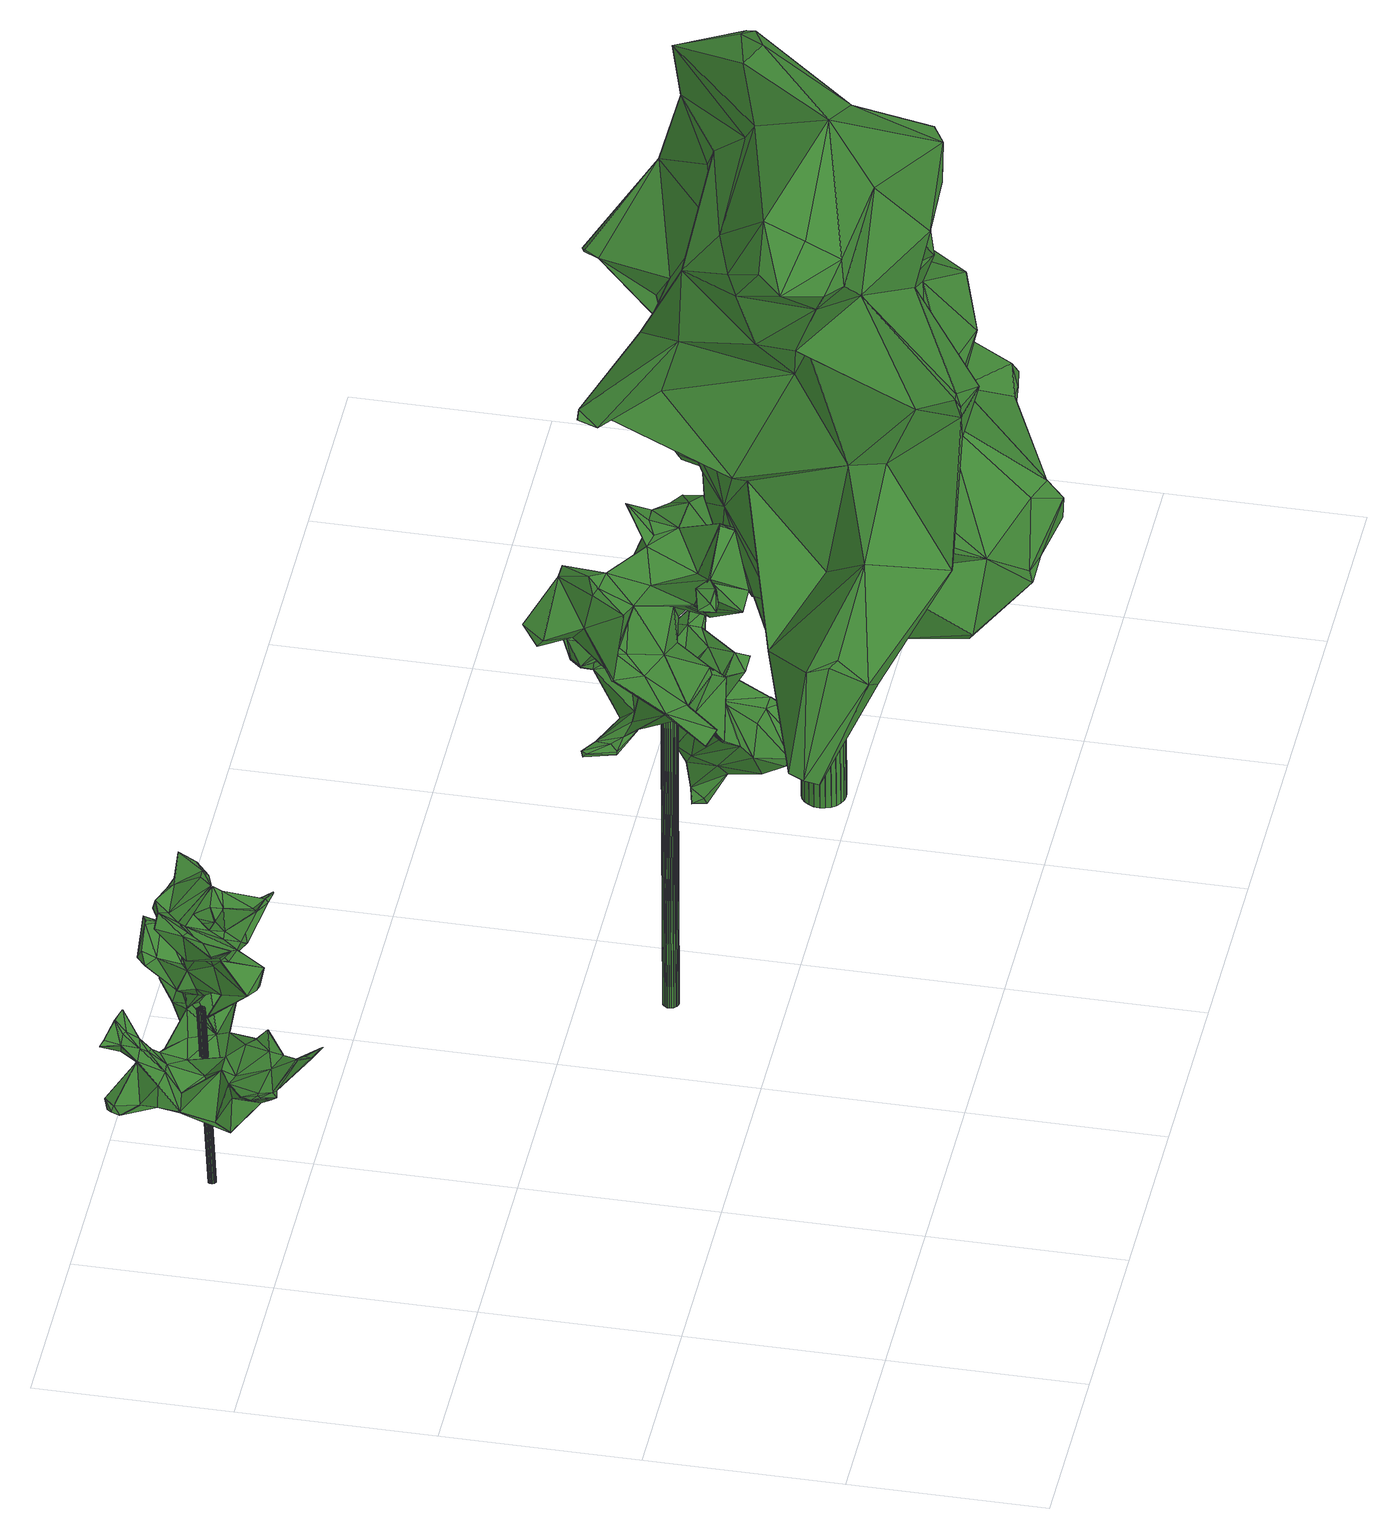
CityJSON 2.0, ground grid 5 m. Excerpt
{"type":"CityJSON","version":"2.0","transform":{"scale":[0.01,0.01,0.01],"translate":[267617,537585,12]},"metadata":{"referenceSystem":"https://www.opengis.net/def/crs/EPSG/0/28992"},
"CityObjects":{
"tree1":{"type":"SolitaryVegetationObject","attributes":{"gtid":451,"crown_width_m":5.28,"crown_median_z":18.29,"crown_r50_m":0.256,"crown_porosity":0.938,"trunk_H_m":5.34,"trunk_DBH_m":0.201,"trunk_radius_m":0.101,"trunk_base_height_m":12.95,"original_gtid":"514"},"geometry":[{"type":"Solid","lod":"3","boundaries":[[[[0,1,2]],[[3,4,5]],[[2,6,7]],[[8,2,1]],[[9,10,11]],[[12,13,14]],[[15,16,17]],[[18,19,20]],[[21,22,23]],[[24,25,26]],[[27,28,29]],[[30,29,28]],[[12,31,32]],[[33,34,35]],[[36,37,38]],[[39,37,36]],[[40,41,42]],[[43,6,44]],[[8,45,46]],[[0,47,8]],[[48,49,50]],[[51,52,53]],[[54,55,9]],[[8,56,2]],[[57,58,59]],[[36,13,60]],[[41,61,62]],[[63,64,65]],[[66,67,68]],[[69,70,71]],[[72,73,29]],[[74,75,76]],[[14,77,78]],[[79,4,80]],[[81,55,82]],[[43,83,6]],[[59,84,85]],[[86,87,88]],[[89,90,91]],[[89,91,92]],[[93,94,95]],[[96,97,98]],[[72,29,79]],[[99,100,101]],[[102,103,104]],[[19,105,106]],[[87,107,108]],[[109,110,111]],[[112,111,110]],[[95,113,114]],[[87,108,58]],[[115,116,117]],[[16,118,17]],[[17,118,119]],[[120,20,19]],[[121,122,33]],[[123,103,102]],[[124,103,123]],[[44,125,126]],[[127,128,82]],[[60,114,113]],[[60,113,36]],[[129,130,131]],[[44,96,43]],[[132,133,51]],[[132,51,128]],[[17,119,15]],[[134,15,119]],[[81,10,9]],[[135,136,137]],[[82,128,138]],[[2,7,0]],[[0,7,51]],[[139,111,140]],[[140,111,112]],[[141,8,47]],[[142,143,144]],[[68,52,51]],[[47,133,141]],[[112,110,145]],[[127,146,147]],[[120,106,148]],[[120,148,149]],[[150,151,152]],[[153,154,155]],[[146,55,54]],[[156,157,45]],[[156,45,8]],[[90,123,91]],[[77,158,159]],[[127,82,146]],[[82,55,146]],[[95,94,39]],[[141,133,132]],[[96,98,43]],[[138,11,10]],[[9,52,160]],[[93,161,94]],[[162,154,163]],[[129,141,147]],[[21,105,18]],[[164,165,71]],[[88,166,167]],[[168,169,170]],[[18,171,172]],[[62,61,65]],[[136,135,67]],[[173,124,123]],[[138,10,81]],[[138,81,82]],[[66,26,136]],[[174,65,72]],[[174,72,79]],[[8,1,0]],[[51,133,0]],[[111,175,176]],[[139,175,111]],[[177,178,179]],[[3,30,180]],[[168,171,129]],[[6,181,7]],[[153,155,182]],[[157,183,12]],[[60,12,183]],[[124,104,103]],[[87,58,88]],[[184,185,177]],[[186,101,187]],[[188,175,139]],[[162,189,190]],[[191,190,189]],[[18,105,19]],[[192,83,186]],[[11,138,53]],[[138,128,53]],[[193,194,195]],[[35,34,196]],[[129,171,130]],[[176,191,197]],[[167,166,198]],[[32,15,134]],[[199,200,187]],[[201,70,80]],[[59,202,57]],[[203,116,204]],[[205,116,203]],[[112,188,140]],[[173,61,124]],[[206,207,40]],[[158,13,208]],[[19,106,120]],[[86,167,198]],[[120,93,183]],[[120,183,20]],[[97,209,210]],[[211,76,75]],[[210,43,98]],[[173,123,212]],[[118,213,214]],[[95,114,93]],[[119,215,134]],[[16,31,118]],[[79,70,174]],[[146,54,147]],[[216,190,217]],[[218,38,161]],[[208,13,36]],[[126,125,219]],[[126,219,150]],[[220,221,151]],[[220,151,150]],[[131,171,18]],[[222,223,30]],[[224,217,190]],[[9,55,81]],[[129,169,168]],[[225,226,198]],[[216,217,227]],[[161,149,148]],[[172,100,228]],[[229,50,230]],[[39,94,37]],[[206,189,162]],[[231,170,232]],[[231,200,199]],[[201,80,4]],[[233,201,4]],[[184,100,185]],[[135,137,234]],[[137,26,235]],[[236,237,238]],[[239,215,119]],[[27,236,238]],[[232,240,25]],[[232,25,231]],[[219,2,56]],[[117,237,74]],[[241,64,242]],[[243,244,24]],[[74,115,117]],[[88,167,86]],[[108,59,58]],[[161,37,94]],[[77,105,23]],[[21,23,105]],[[203,245,246]],[[205,203,246]],[[162,190,154]],[[80,70,79]],[[157,20,183]],[[155,190,216]],[[24,247,25]],[[247,248,25]],[[182,249,153]],[[199,187,101]],[[115,64,241]],[[16,32,31]],[[250,34,33]],[[38,37,161]],[[225,166,251]],[[251,166,88]],[[129,156,141]],[[204,179,252]],[[253,204,252]],[[199,168,170]],[[131,20,156]],[[131,156,129]],[[170,231,199]],[[88,58,251]],[[40,191,189]],[[40,189,206]],[[254,252,179]],[[254,179,178]],[[206,162,121]],[[41,104,124]],[[63,194,242]],[[162,163,122]],[[121,162,122]],[[255,118,31]],[[255,31,12]],[[242,64,63]],[[93,149,161]],[[206,33,35]],[[121,33,206]],[[89,92,90]],[[24,66,243]],[[60,13,12]],[[154,153,163]],[[123,90,195]],[[92,195,90]],[[137,136,26]],[[234,235,240]],[[182,97,250]],[[153,249,163]],[[205,238,256]],[[205,256,117]],[[40,207,41]],[[117,256,237]],[[237,256,238]],[[257,164,258]],[[79,222,4]],[[5,4,222]],[[222,3,5]],[[32,16,15]],[[259,152,213]],[[112,227,188]],[[4,3,260]],[[198,226,165]],[[194,212,195]],[[261,262,260]],[[150,152,144]],[[259,144,152]],[[93,120,149]],[[72,65,263]],[[96,44,264]],[[135,52,67]],[[180,261,260]],[[152,151,214]],[[214,151,221]],[[232,170,147]],[[51,7,265]],[[6,125,44]],[[143,126,144]],[[44,126,143]],[[74,27,75]],[[257,258,107]],[[265,181,186]],[[192,186,181]],[[18,172,21]],[[168,172,171]],[[29,223,79]],[[222,79,223]],[[254,182,155]],[[223,29,30]],[[234,240,135]],[[222,30,3]],[[248,187,200]],[[186,187,247]],[[247,187,248]],[[200,231,248]],[[53,128,51]],[[74,76,115]],[[250,33,249]],[[2,219,125]],[[35,207,206]],[[114,183,93]],[[114,60,183]],[[232,9,240]],[[232,54,9]],[[161,266,218]],[[226,267,165]],[[178,182,254]],[[105,77,106]],[[142,268,143]],[[106,77,159]],[[258,84,107]],[[123,195,212]],[[106,159,266]],[[83,210,101]],[[83,43,210]],[[99,101,210]],[[246,269,59]],[[22,144,259]],[[22,259,213]],[[164,257,165]],[[115,241,177]],[[144,126,150]],[[101,168,199]],[[180,260,3]],[[229,270,197]],[[140,188,139]],[[129,147,169]],[[211,271,272]],[[147,170,169]],[[246,262,205]],[[242,184,241]],[[102,273,41]],[[35,102,41]],[[45,157,274]],[[45,274,134]],[[194,184,242]],[[193,184,194]],[[41,273,104]],[[104,273,102]],[[179,204,116]],[[275,184,193]],[[218,159,158]],[[218,266,159]],[[177,241,184]],[[225,198,166]],[[148,266,161]],[[225,251,57]],[[57,251,58]],[[134,274,32]],[[250,276,275]],[[213,78,22]],[[230,50,49]],[[250,275,196]],[[97,182,178]],[[69,49,65]],[[65,174,69]],[[42,50,229]],[[262,85,233]],[[4,260,233]],[[158,38,218]],[[106,266,148]],[[238,28,27]],[[214,213,152]],[[262,233,260]],[[220,239,221]],[[18,20,131]],[[45,215,239]],[[176,197,270]],[[277,14,78]],[[22,78,23]],[[177,116,115]],[[263,65,76]],[[48,50,278]],[[155,154,190]],[[62,48,278]],[[254,155,252]],[[258,85,84]],[[98,97,210]],[[7,181,265]],[[39,113,95]],[[39,36,113]],[[83,101,186]],[[69,174,70]],[[141,156,8]],[[20,157,156]],[[2,125,6]],[[176,175,188]],[[190,191,176]],[[196,91,35]],[[203,204,279]],[[261,180,28]],[[30,28,180]],[[246,85,262]],[[59,85,246]],[[24,26,66]],[[262,261,205]],[[22,142,144]],[[21,142,22]],[[205,117,116]],[[26,25,240]],[[230,279,270]],[[270,279,109]],[[49,69,267]],[[71,267,69]],[[165,267,71]],[[27,74,236]],[[236,74,237]],[[280,112,145]],[[147,132,127]],[[132,128,127]],[[68,51,243]],[[68,243,66]],[[176,224,190]],[[231,25,248]],[[51,265,243]],[[188,224,176]],[[147,141,132]],[[168,281,172]],[[247,244,186]],[[0,133,47]],[[102,35,91]],[[42,229,40]],[[277,12,14]],[[6,192,181]],[[6,83,192]],[[49,282,65]],[[62,65,282]],[[9,11,52]],[[53,52,11]],[[216,227,155]],[[252,227,253]],[[68,67,52]],[[107,84,108]],[[212,283,61]],[[65,61,283]],[[109,284,270]],[[38,208,36]],[[131,130,171]],[[263,27,29]],[[232,147,54]],[[245,279,49]],[[245,203,279]],[[49,279,230]],[[102,91,123]],[[45,134,215]],[[41,207,35]],[[270,229,230]],[[41,124,61]],[[142,21,228]],[[172,228,21]],[[142,228,184]],[[168,101,281]],[[118,255,213]],[[12,213,255]],[[164,71,70]],[[40,197,191]],[[40,229,197]],[[96,276,97]],[[250,97,276]],[[212,61,173]],[[76,211,27]],[[263,76,27]],[[75,272,271]],[[75,27,272]],[[211,272,27]],[[211,75,271]],[[165,257,198]],[[12,32,274]],[[12,274,157]],[[143,264,44]],[[150,56,220]],[[8,220,56]],[[275,92,196]],[[193,92,275]],[[195,92,193]],[[164,70,201]],[[179,116,177]],[[86,257,87]],[[86,198,257]],[[87,257,107]],[[178,177,185]],[[276,96,268]],[[276,268,275]],[[185,209,178]],[[178,209,97]],[[285,99,209]],[[209,99,210]],[[264,143,268]],[[201,85,258]],[[201,258,164]],[[243,265,244]],[[92,91,196]],[[267,226,269]],[[219,56,150]],[[49,267,269]],[[246,245,269]],[[245,49,269]],[[57,269,225]],[[225,269,226]],[[85,201,233]],[[108,84,59]],[[76,64,115]],[[227,217,224]],[[282,48,62]],[[282,49,48]],[[285,209,185]],[[41,62,278]],[[41,278,42]],[[278,50,42]],[[196,34,250]],[[28,238,286]],[[205,286,238]],[[118,214,287]],[[118,287,119]],[[261,286,205]],[[28,286,261]],[[212,194,283]],[[63,283,194]],[[63,65,283]],[[112,253,227]],[[155,227,252]],[[122,249,33]],[[122,163,249]],[[285,100,99]],[[285,185,100]],[[228,100,184]],[[23,78,77]],[[213,277,78]],[[65,64,76]],[[281,100,172]],[[281,101,100]],[[264,268,96]],[[142,184,268]],[[275,268,184]],[[24,244,247]],[[12,277,213]],[[186,244,265]],[[221,239,119]],[[280,253,112]],[[280,204,253]],[[263,73,72]],[[224,188,227]],[[182,250,249]],[[279,110,109]],[[279,204,110]],[[280,110,204]],[[240,160,135]],[[26,240,235]],[[176,270,284]],[[239,220,46]],[[135,160,52]],[[240,9,160]],[[136,288,66]],[[67,66,288]],[[67,288,136]],[[176,284,111]],[[111,284,109]],[[280,145,110]],[[137,235,234]],[[269,202,59]],[[269,57,202]],[[8,46,220]],[[239,46,45]],[[29,73,263]],[[221,287,214]],[[119,287,221]],[[158,208,38]],[[14,13,77]],[[77,13,158]],[[289,290,291]],[[289,291,292]],[[292,291,293]],[[292,293,294]],[[291,290,295]],[[291,295,293]],[[293,295,296]],[[293,296,294]],[[295,290,297]],[[295,297,296]],[[296,297,298]],[[296,298,294]],[[297,290,299]],[[297,299,298]],[[298,299,300]],[[298,300,294]],[[299,290,301]],[[299,301,300]],[[300,301,302]],[[300,302,294]],[[301,290,303]],[[301,303,302]],[[302,303,304]],[[302,304,294]],[[303,290,305]],[[303,305,304]],[[304,305,306]],[[304,306,294]],[[305,290,307]],[[305,307,306]],[[306,307,308]],[[306,308,294]],[[307,290,309]],[[307,309,308]],[[308,309,310]],[[308,310,294]],[[309,290,311]],[[309,311,310]],[[310,311,312]],[[310,312,294]],[[311,290,313]],[[311,313,312]],[[312,313,314]],[[312,314,294]],[[313,290,315]],[[313,315,314]],[[314,315,316]],[[314,316,294]],[[315,290,317]],[[315,317,316]],[[316,317,318]],[[316,318,294]],[[317,290,319]],[[317,319,318]],[[318,319,320]],[[318,320,294]],[[319,290,321]],[[319,321,320]],[[320,321,322]],[[320,322,294]],[[321,290,323]],[[321,323,322]],[[322,323,324]],[[322,324,294]],[[323,290,325]],[[323,325,324]],[[324,325,326]],[[324,326,294]],[[325,290,327]],[[325,327,326]],[[326,327,328]],[[326,328,294]],[[327,290,329]],[[327,329,328]],[[328,329,330]],[[328,330,294]],[[329,290,331]],[[329,331,330]],[[330,331,332]],[[330,332,294]],[[331,290,333]],[[331,333,332]],[[332,333,334]],[[332,334,294]],[[333,290,335]],[[333,335,334]],[[334,335,336]],[[334,336,294]],[[335,290,337]],[[335,337,336]],[[336,337,338]],[[336,338,294]],[[337,290,289]],[[337,289,338]],[[338,289,292]],[[338,292,294]]]]}]},
"tree2":{"type":"SolitaryVegetationObject","attributes":{"gtid":230,"crown_width_m":6.52,"crown_median_z":23.33,"crown_r50_m":0.344,"crown_porosity":0.905,"trunk_H_m":10.35,"trunk_DBH_m":0.404,"trunk_radius_m":0.202,"trunk_base_height_m":12.98,"original_gtid":"253"},"geometry":[{"type":"Solid","lod":"3","boundaries":[[[[339,340,341]],[[342,340,339]],[[343,344,345]],[[346,345,344]],[[347,348,349]],[[350,351,352]],[[353,354,355]],[[356,353,355]],[[357,358,359]],[[360,359,358]],[[361,362,363]],[[364,365,366]],[[367,368,369]],[[370,371,369]],[[372,360,373]],[[374,375,376]],[[367,377,368]],[[369,368,377]],[[378,379,380]],[[381,382,383]],[[384,385,386]],[[387,388,389]],[[390,391,392]],[[390,392,362]],[[393,394,395]],[[393,395,396]],[[397,398,399]],[[380,400,378]],[[398,401,399]],[[402,364,366]],[[401,386,399]],[[403,386,385]],[[404,377,367]],[[405,406,407]],[[408,409,410]],[[411,409,408]],[[406,412,407]],[[413,414,347]],[[406,415,412]],[[361,348,416]],[[405,415,406]],[[409,352,410]],[[409,411,352]],[[417,418,419]],[[420,421,422]],[[359,360,372]],[[423,374,376]],[[424,371,370]],[[425,401,398]],[[411,396,426]],[[427,428,429]],[[430,427,429]],[[431,432,433]],[[434,435,436]],[[437,415,438]],[[355,439,356]],[[440,441,442]],[[431,443,432]],[[444,445,446]],[[447,446,445]],[[359,448,357]],[[416,390,362]],[[416,347,390]],[[449,436,435]],[[450,451,452]],[[407,453,405]],[[378,400,379]],[[434,349,454]],[[455,456,457]],[[371,458,403]],[[459,460,461]],[[418,462,463]],[[464,465,466]],[[427,467,428]],[[376,468,469]],[[370,470,471]],[[396,414,393]],[[367,472,419]],[[403,419,472]],[[367,369,472]],[[432,473,433]],[[364,474,475]],[[387,475,474]],[[476,384,401]],[[355,477,380]],[[404,478,479]],[[480,481,482]],[[482,483,480]],[[481,484,485]],[[486,487,469]],[[488,480,489]],[[490,375,374]],[[491,492,493]],[[401,425,476]],[[494,495,496]],[[365,435,497]],[[465,498,497]],[[419,385,417]],[[499,445,500]],[[429,448,359]],[[455,457,501]],[[346,502,345]],[[397,424,476]],[[503,490,374]],[[491,449,492]],[[504,505,506]],[[427,507,467]],[[421,420,346]],[[508,509,510]],[[511,392,391]],[[363,392,511]],[[472,369,371]],[[512,513,356]],[[514,456,455]],[[500,456,514]],[[515,372,373]],[[513,512,446]],[[380,477,400]],[[382,342,516]],[[496,471,517]],[[380,439,355]],[[463,462,518]],[[417,385,519]],[[424,397,371]],[[373,520,515]],[[521,343,522]],[[345,522,343]],[[481,424,370]],[[364,389,388]],[[417,519,523]],[[505,422,421]],[[366,524,402]],[[525,402,524]],[[437,372,515]],[[432,503,526]],[[432,526,527]],[[388,474,364]],[[474,388,387]],[[356,513,528]],[[356,528,353]],[[417,523,462]],[[428,529,429]],[[344,530,346]],[[426,531,352]],[[532,531,426]],[[346,420,502]],[[533,530,343]],[[530,344,343]],[[352,411,426]],[[421,530,533]],[[421,346,530]],[[382,534,535]],[[444,536,445]],[[537,379,487]],[[537,487,486]],[[465,497,434]],[[468,375,538]],[[539,540,541]],[[542,429,529]],[[376,543,423]],[[361,349,348]],[[544,402,525]],[[394,545,395]],[[494,511,391]],[[546,547,535]],[[391,495,494]],[[434,454,465]],[[546,548,547]],[[549,550,473]],[[362,361,416]],[[416,348,347]],[[495,551,496]],[[377,404,479]],[[363,349,361]],[[364,435,365]],[[448,429,542]],[[397,552,398]],[[553,492,449]],[[420,341,502]],[[542,529,460]],[[350,554,351]],[[367,419,418]],[[367,418,404]],[[475,435,364]],[[555,384,489]],[[408,396,411]],[[556,557,558]],[[488,384,476]],[[513,559,469]],[[500,514,560]],[[356,439,537]],[[486,561,537]],[[561,562,512]],[[503,432,541]],[[541,432,443]],[[556,558,560]],[[563,564,443]],[[397,476,552]],[[565,459,536]],[[480,424,481]],[[428,566,498]],[[350,567,391]],[[568,391,567]],[[403,472,371]],[[480,488,424]],[[562,444,446]],[[485,482,481]],[[543,376,451]],[[569,568,567]],[[396,395,426]],[[509,477,570]],[[512,356,561]],[[356,537,561]],[[386,401,384]],[[450,452,548]],[[493,450,571]],[[394,571,450]],[[495,391,551]],[[450,493,543]],[[353,558,557]],[[555,516,384]],[[516,519,384]],[[393,571,394]],[[497,498,572]],[[497,572,365]],[[393,573,571]],[[511,500,459]],[[440,442,493]],[[456,494,457]],[[574,566,575]],[[496,457,494]],[[576,577,470]],[[364,544,389]],[[364,402,544]],[[347,554,350]],[[390,347,350]],[[493,389,544]],[[352,351,410]],[[578,360,358]],[[578,358,357]],[[544,525,579]],[[516,580,519]],[[509,580,516]],[[476,425,581]],[[424,488,476]],[[486,469,468]],[[552,476,581]],[[552,581,398]],[[398,581,425]],[[518,582,470]],[[583,470,582]],[[360,578,373]],[[384,519,385]],[[584,563,562]],[[584,562,561]],[[542,460,585]],[[452,451,376]],[[564,541,443]],[[431,549,520]],[[431,520,373]],[[391,390,350]],[[477,509,508]],[[477,508,400]],[[504,506,586]],[[504,586,452]],[[448,565,357]],[[489,483,555]],[[569,555,483]],[[483,489,480]],[[379,400,508]],[[543,451,450]],[[445,459,500]],[[423,544,579]],[[587,585,459]],[[565,585,587]],[[567,532,569]],[[569,532,383]],[[362,392,363]],[[484,496,551]],[[527,473,432]],[[550,433,473]],[[569,382,516]],[[569,383,382]],[[549,527,526]],[[555,569,516]],[[550,549,431]],[[403,385,419]],[[431,373,578]],[[469,528,513]],[[379,588,487]],[[588,508,528]],[[444,578,357]],[[357,536,444]],[[379,439,380]],[[537,439,379]],[[444,563,578]],[[443,578,563]],[[431,578,443]],[[341,340,502]],[[568,551,391]],[[483,482,568]],[[568,485,551]],[[484,551,485]],[[569,483,568]],[[339,422,505]],[[568,482,485]],[[342,510,509]],[[382,340,342]],[[502,340,382]],[[517,457,496]],[[501,457,517]],[[583,501,517]],[[553,493,492]],[[516,342,509]],[[454,511,466]],[[454,466,465]],[[577,479,478]],[[377,479,577]],[[481,471,484]],[[511,494,500]],[[423,579,374]],[[434,497,435]],[[536,459,445]],[[574,589,566]],[[437,359,372]],[[437,430,359]],[[504,339,505]],[[458,371,397]],[[590,557,556]],[[339,341,422]],[[420,422,341]],[[510,353,508]],[[352,531,350]],[[532,350,531]],[[448,585,565]],[[505,421,506]],[[502,591,345]],[[396,408,592]],[[410,592,408]],[[535,345,591]],[[493,553,389]],[[441,573,442]],[[524,589,549]],[[428,575,566]],[[395,545,383]],[[473,527,549]],[[525,524,549]],[[584,561,539]],[[576,470,370]],[[456,500,494]],[[520,549,589]],[[593,573,413]],[[415,437,412]],[[461,466,511]],[[417,462,418]],[[590,556,455]],[[461,498,464]],[[573,593,442]],[[442,593,491]],[[442,491,493]],[[413,491,593]],[[404,463,478]],[[418,463,404]],[[468,376,375]],[[571,573,441]],[[571,441,493]],[[377,594,369]],[[370,369,594]],[[577,594,377]],[[489,384,488]],[[519,580,518]],[[509,518,580]],[[533,506,421]],[[541,540,490]],[[564,563,584]],[[541,490,503]],[[559,376,469]],[[437,438,427]],[[520,589,574]],[[515,574,437]],[[536,357,565]],[[498,566,589]],[[407,575,453]],[[407,412,575]],[[460,428,498]],[[460,529,428]],[[452,560,558]],[[452,558,504]],[[524,498,589]],[[570,355,354]],[[570,354,501]],[[548,452,547]],[[449,595,436]],[[508,588,379]],[[353,557,590]],[[455,501,590]],[[450,548,394]],[[355,570,477]],[[449,491,413]],[[509,570,518]],[[506,533,586]],[[455,556,514]],[[514,556,560]],[[575,428,467]],[[575,467,453]],[[507,405,467]],[[453,467,405]],[[535,522,345]],[[463,518,470]],[[343,521,533]],[[586,533,521]],[[513,446,447]],[[363,454,349]],[[511,454,363]],[[435,475,553]],[[435,553,449]],[[387,389,553]],[[387,553,475]],[[538,375,490]],[[437,427,430]],[[430,429,359]],[[542,585,448]],[[502,382,591]],[[520,574,515]],[[427,438,507]],[[405,507,438]],[[405,438,415]],[[351,592,410]],[[554,592,351]],[[444,562,563]],[[539,486,540]],[[486,468,540]],[[393,414,573]],[[459,461,511]],[[459,585,460]],[[461,460,498]],[[399,596,397]],[[499,500,560]],[[493,544,543]],[[423,543,544]],[[496,484,471]],[[560,452,597]],[[499,560,559]],[[376,559,452]],[[452,559,597]],[[560,597,559]],[[584,539,564]],[[541,564,539]],[[583,582,501]],[[370,471,481]],[[540,468,538]],[[535,591,382]],[[575,412,574]],[[412,437,574]],[[374,579,503]],[[526,503,579]],[[549,579,525]],[[526,579,549]],[[394,548,546]],[[365,572,366]],[[381,383,534]],[[598,382,381]],[[598,534,382]],[[598,381,534]],[[366,572,524]],[[463,470,478]],[[524,572,498]],[[558,510,504]],[[590,501,354]],[[590,354,353]],[[594,577,576]],[[594,576,370]],[[535,545,546]],[[546,545,394]],[[534,383,545]],[[534,545,535]],[[558,353,510]],[[339,510,342]],[[504,510,339]],[[487,588,528]],[[487,528,469]],[[353,528,508]],[[518,462,523]],[[519,518,523]],[[486,539,561]],[[395,383,532]],[[413,573,414]],[[440,493,441]],[[586,547,452]],[[535,547,522]],[[521,522,547]],[[521,547,586]],[[577,478,470]],[[565,599,459]],[[587,459,599]],[[587,599,565]],[[347,414,554]],[[554,414,396]],[[498,465,464]],[[413,595,449]],[[517,470,583]],[[396,592,554]],[[471,470,517]],[[540,538,490]],[[570,582,518]],[[501,582,570]],[[431,433,550]],[[399,386,596]],[[403,596,386]],[[403,458,596]],[[458,397,596]],[[559,513,600]],[[559,600,499]],[[499,600,445]],[[447,445,600]],[[447,600,513]],[[347,595,413]],[[436,595,434]],[[349,434,595]],[[349,595,347]],[[464,466,461]],[[562,446,512]],[[350,532,567]],[[395,532,426]],[[601,602,603]],[[601,603,604]],[[604,603,605]],[[604,605,606]],[[603,602,607]],[[603,607,605]],[[605,607,608]],[[605,608,606]],[[607,602,609]],[[607,609,608]],[[608,609,610]],[[608,610,606]],[[609,602,611]],[[609,611,610]],[[610,611,612]],[[610,612,606]],[[611,602,613]],[[611,613,612]],[[612,613,614]],[[612,614,606]],[[613,602,615]],[[613,615,614]],[[614,615,616]],[[614,616,606]],[[615,602,617]],[[615,617,616]],[[616,617,618]],[[616,618,606]],[[617,602,619]],[[617,619,618]],[[618,619,620]],[[618,620,606]],[[619,602,621]],[[619,621,620]],[[620,621,622]],[[620,622,606]],[[621,602,623]],[[621,623,622]],[[622,623,624]],[[622,624,606]],[[623,602,625]],[[623,625,624]],[[624,625,626]],[[624,626,606]],[[625,602,627]],[[625,627,626]],[[626,627,628]],[[626,628,606]],[[627,602,629]],[[627,629,628]],[[628,629,630]],[[628,630,606]],[[629,602,631]],[[629,631,630]],[[630,631,632]],[[630,632,606]],[[631,602,633]],[[631,633,632]],[[632,633,634]],[[632,634,606]],[[633,602,635]],[[633,635,634]],[[634,635,636]],[[634,636,606]],[[635,602,637]],[[635,637,636]],[[636,637,638]],[[636,638,606]],[[637,602,639]],[[637,639,638]],[[638,639,640]],[[638,640,606]],[[639,602,641]],[[639,641,640]],[[640,641,642]],[[640,642,606]],[[641,602,643]],[[641,643,642]],[[642,643,644]],[[642,644,606]],[[643,602,645]],[[643,645,644]],[[644,645,646]],[[644,646,606]],[[645,602,647]],[[645,647,646]],[[646,647,648]],[[646,648,606]],[[647,602,649]],[[647,649,648]],[[648,649,650]],[[648,650,606]],[[649,602,601]],[[649,601,650]],[[650,601,604]],[[650,604,606]]]]}]},
"tree3":{"type":"SolitaryVegetationObject","attributes":{"gtid":37,"crown_width_m":14.63,"crown_median_z":24.92,"crown_r50_m":0.611,"crown_porosity":0.853,"trunk_H_m":12.08,"trunk_DBH_m":1.1,"trunk_radius_m":0.548,"trunk_base_height_m":12.84,"original_gtid":"39"},"geometry":[{"type":"Solid","lod":"3","boundaries":[[[[651,652,653]],[[654,655,656]],[[657,655,654]],[[658,659,660]],[[659,661,660]],[[662,663,664]],[[664,663,665]],[[666,667,664]],[[668,652,669]],[[670,671,672]],[[673,674,675]],[[656,659,658]],[[676,677,678]],[[651,679,680]],[[681,682,683]],[[684,683,682]],[[685,686,687]],[[662,664,688]],[[688,689,662]],[[690,678,691]],[[692,693,694]],[[692,694,695]],[[659,696,697]],[[697,661,659]],[[698,699,700]],[[700,701,702]],[[700,702,698]],[[656,696,659]],[[702,701,703]],[[704,705,706]],[[707,708,709]],[[710,711,712]],[[713,714,715]],[[716,717,718]],[[719,720,721]],[[713,715,722]],[[723,724,679]],[[715,725,682]],[[726,727,728]],[[729,730,731]],[[653,723,651]],[[703,732,733]],[[670,672,703]],[[734,703,672]],[[735,736,719]],[[707,719,736]],[[664,667,688]],[[737,720,719]],[[737,719,707]],[[712,711,665]],[[692,695,738]],[[739,709,740]],[[723,679,651]],[[689,741,662]],[[742,743,744]],[[740,709,745]],[[746,747,748]],[[749,693,717]],[[750,751,752]],[[690,753,683]],[[754,697,696]],[[755,666,756]],[[716,748,757]],[[747,757,748]],[[734,672,671]],[[737,733,758]],[[759,760,761]],[[680,762,651]],[[763,761,760]],[[678,723,653]],[[652,678,653]],[[681,722,682]],[[680,764,765]],[[652,651,762]],[[652,668,678]],[[765,668,680]],[[764,679,724]],[[680,679,764]],[[652,762,669]],[[710,766,711]],[[722,715,682]],[[767,768,744]],[[718,692,743]],[[745,709,708]],[[769,770,771]],[[772,773,774]],[[775,677,776]],[[777,655,657]],[[778,779,780]],[[778,780,781]],[[782,783,784]],[[785,783,782]],[[712,786,710]],[[680,668,669]],[[787,662,741]],[[710,786,779]],[[710,779,766]],[[788,671,755]],[[789,730,687]],[[688,667,790]],[[688,790,674]],[[791,792,750]],[[692,718,693]],[[793,794,730]],[[730,789,793]],[[766,779,778]],[[795,796,797]],[[769,798,774]],[[799,769,774]],[[730,794,781]],[[703,800,702]],[[801,802,803]],[[681,804,722]],[[761,805,806]],[[794,778,781]],[[793,778,794]],[[781,731,730]],[[807,808,809]],[[742,810,718]],[[742,718,743]],[[729,811,812]],[[813,814,700]],[[685,729,812]],[[815,789,687]],[[796,795,816]],[[785,817,705]],[[731,781,811]],[[731,811,729]],[[818,714,713]],[[753,690,691]],[[753,691,668]],[[819,820,812]],[[800,821,822]],[[727,823,728]],[[824,735,825]],[[824,825,759]],[[809,826,827]],[[828,726,728]],[[767,829,830]],[[821,831,822]],[[832,821,800]],[[703,701,732]],[[815,833,793]],[[834,835,819]],[[777,696,655]],[[669,762,680]],[[770,823,727]],[[836,837,838]],[[685,812,804]],[[746,728,823]],[[755,756,839]],[[788,839,756]],[[840,841,737]],[[790,737,841]],[[744,768,742]],[[763,842,805]],[[770,805,842]],[[843,844,845]],[[742,836,810]],[[846,847,835]],[[846,835,848]],[[696,656,655]],[[782,765,849]],[[782,849,785]],[[850,851,827]],[[774,773,852]],[[737,790,853]],[[854,809,827]],[[727,771,770]],[[811,781,855]],[[856,857,753]],[[686,857,856]],[[759,761,806]],[[775,858,859]],[[775,859,860]],[[757,861,749]],[[749,861,654]],[[813,825,735]],[[862,863,864]],[[862,791,863]],[[725,715,714]],[[668,691,678]],[[764,860,765]],[[737,865,866]],[[867,807,809]],[[868,869,784]],[[798,726,752]],[[798,752,751]],[[735,814,813]],[[683,870,690]],[[787,741,855]],[[871,844,872]],[[873,792,874]],[[873,874,843]],[[813,700,699]],[[807,874,862]],[[704,706,872]],[[747,875,876]],[[734,826,832]],[[877,826,734]],[[736,708,707]],[[789,815,793]],[[687,686,868]],[[869,868,686]],[[681,857,804]],[[745,878,879]],[[876,763,760]],[[774,852,799]],[[666,755,670]],[[847,739,684]],[[847,684,725]],[[880,748,881]],[[748,838,881]],[[786,663,662]],[[818,820,714]],[[714,820,725]],[[818,804,820]],[[812,820,804]],[[818,713,882]],[[870,740,883]],[[876,875,763]],[[688,674,673]],[[739,740,870]],[[699,754,657]],[[699,657,813]],[[784,869,782]],[[752,828,884]],[[876,760,759]],[[830,863,802]],[[885,830,802]],[[718,810,716]],[[821,808,831]],[[674,790,886]],[[735,878,736]],[[745,736,878]],[[850,827,788]],[[868,887,705]],[[836,748,716]],[[868,833,815]],[[816,833,868]],[[881,888,889]],[[685,804,857]],[[866,865,890]],[[853,890,865]],[[705,817,706]],[[737,707,840]],[[891,892,738]],[[685,687,729]],[[730,729,687]],[[858,792,859]],[[787,786,662]],[[787,780,786]],[[780,779,786]],[[815,687,868]],[[806,805,770]],[[836,716,810]],[[670,733,893]],[[677,775,894]],[[871,849,844]],[[870,883,852]],[[722,882,713]],[[816,795,833]],[[870,683,684]],[[879,769,799]],[[803,884,801]],[[654,876,759]],[[830,895,767]],[[776,676,870]],[[754,699,661]],[[697,754,661]],[[745,879,740]],[[722,804,818]],[[722,818,882]],[[843,896,704]],[[787,855,780]],[[848,673,675]],[[881,897,888]],[[893,733,737]],[[824,769,879]],[[759,806,824]],[[755,671,670]],[[660,898,693]],[[753,857,683]],[[739,899,709]],[[740,879,883]],[[799,883,879]],[[852,883,799]],[[830,831,863]],[[831,864,863]],[[791,874,792]],[[701,721,732]],[[832,703,734]],[[832,800,703]],[[757,876,861]],[[757,747,876]],[[734,671,877]],[[856,869,686]],[[856,753,869]],[[767,895,768]],[[854,705,704]],[[812,855,741]],[[872,706,817]],[[726,798,727]],[[860,900,775]],[[851,854,827]],[[788,827,877]],[[826,877,827]],[[705,854,851]],[[690,676,678]],[[824,806,769]],[[806,770,769]],[[851,850,796]],[[796,850,797]],[[793,833,778]],[[795,778,833]],[[838,897,881]],[[822,830,800]],[[788,877,671]],[[670,890,666]],[[831,830,822]],[[770,842,901]],[[666,890,667]],[[700,721,701]],[[814,721,700]],[[816,868,705]],[[705,851,816]],[[796,816,851]],[[847,846,902]],[[848,902,846]],[[897,885,801]],[[788,755,839]],[[814,735,721]],[[886,790,841]],[[886,841,840]],[[902,848,903]],[[870,676,690]],[[735,719,721]],[[738,661,699]],[[738,699,698]],[[885,837,895]],[[752,791,750]],[[752,884,803]],[[743,692,892]],[[891,904,892]],[[892,904,829]],[[800,829,702]],[[665,756,664]],[[891,702,904]],[[829,904,702]],[[892,767,744]],[[744,743,892]],[[656,658,654]],[[654,658,693]],[[749,654,693]],[[782,905,765]],[[866,890,670]],[[661,738,660]],[[712,665,663]],[[698,702,891]],[[698,891,738]],[[657,754,777]],[[777,754,696]],[[836,742,837]],[[849,765,844]],[[686,685,857]],[[681,683,857]],[[727,798,771]],[[707,899,840]],[[709,899,707]],[[684,682,725]],[[885,802,801]],[[667,853,790]],[[838,837,897]],[[897,837,885]],[[720,758,721]],[[721,758,732]],[[666,664,756]],[[862,874,791]],[[741,689,834]],[[819,812,834]],[[741,834,812]],[[811,855,812]],[[772,775,773]],[[775,776,773]],[[704,872,843]],[[737,758,720]],[[879,878,824]],[[735,824,878]],[[746,875,747]],[[901,875,746]],[[843,872,844]],[[859,845,844]],[[739,902,899]],[[778,906,766]],[[863,803,802]],[[749,717,716]],[[704,896,807]],[[906,797,850]],[[881,889,880]],[[795,906,778]],[[797,906,795]],[[711,766,906]],[[711,906,665]],[[751,750,792]],[[830,907,800]],[[769,771,798]],[[774,798,772]],[[858,772,751]],[[858,751,792]],[[798,751,772]],[[775,772,858]],[[828,752,726]],[[676,776,677]],[[752,803,863]],[[752,863,791]],[[667,890,853]],[[759,657,654]],[[712,663,786]],[[693,898,694]],[[692,738,892]],[[694,898,695]],[[765,905,668]],[[859,844,860]],[[892,829,767]],[[739,870,684]],[[688,834,689]],[[724,723,900]],[[908,724,900]],[[775,900,723]],[[688,848,835]],[[688,835,834]],[[657,825,813]],[[759,825,657]],[[908,900,860]],[[780,855,781]],[[776,870,773]],[[867,704,807]],[[852,773,870]],[[830,885,895]],[[854,704,867]],[[854,867,809]],[[853,865,737]],[[748,836,838]],[[660,738,898]],[[753,668,905]],[[753,905,869]],[[782,869,905]],[[660,693,658]],[[746,880,889]],[[746,748,880]],[[889,728,746]],[[695,898,738]],[[807,862,808]],[[832,808,821]],[[820,819,847]],[[847,725,820]],[[675,903,848]],[[902,739,847]],[[654,861,876]],[[742,768,895]],[[763,805,761]],[[906,756,665]],[[906,850,756]],[[850,788,756]],[[886,840,903]],[[899,903,840]],[[886,903,674]],[[675,674,903]],[[673,848,688]],[[884,828,909]],[[884,909,801]],[[902,903,899]],[[819,835,847]],[[792,843,845]],[[873,843,792]],[[859,792,845]],[[895,837,742]],[[860,844,765]],[[732,758,733]],[[800,907,829]],[[830,829,907]],[[872,817,871]],[[871,817,849]],[[849,817,785]],[[808,862,864]],[[831,808,864]],[[826,808,832]],[[826,809,808]],[[757,749,716]],[[724,908,764]],[[860,764,908]],[[723,894,775]],[[677,894,678]],[[693,718,717]],[[901,746,823]],[[823,770,901]],[[842,875,901]],[[842,763,875]],[[785,887,783]],[[866,670,893]],[[874,807,896]],[[874,896,843]],[[893,737,866]],[[703,733,670]],[[745,708,736]],[[784,783,887]],[[897,909,910]],[[897,801,909]],[[784,887,868]],[[705,887,785]],[[728,909,828]],[[910,909,728]],[[889,910,728]],[[723,678,894]],[[889,888,910]],[[910,888,897]],[[911,912,913]],[[911,913,914]],[[914,913,915]],[[914,915,916]],[[913,912,917]],[[913,917,915]],[[915,917,918]],[[915,918,916]],[[917,912,919]],[[917,919,918]],[[918,919,920]],[[918,920,916]],[[919,912,921]],[[919,921,920]],[[920,921,922]],[[920,922,916]],[[921,912,923]],[[921,923,922]],[[922,923,924]],[[922,924,916]],[[923,912,925]],[[923,925,924]],[[924,925,926]],[[924,926,916]],[[925,912,927]],[[925,927,926]],[[926,927,928]],[[926,928,916]],[[927,912,929]],[[927,929,928]],[[928,929,930]],[[928,930,916]],[[929,912,931]],[[929,931,930]],[[930,931,932]],[[930,932,916]],[[931,912,933]],[[931,933,932]],[[932,933,934]],[[932,934,916]],[[933,912,935]],[[933,935,934]],[[934,935,936]],[[934,936,916]],[[935,912,937]],[[935,937,936]],[[936,937,938]],[[936,938,916]],[[937,912,939]],[[937,939,938]],[[938,939,940]],[[938,940,916]],[[939,912,941]],[[939,941,940]],[[940,941,942]],[[940,942,916]],[[941,912,943]],[[941,943,942]],[[942,943,944]],[[942,944,916]],[[943,912,945]],[[943,945,944]],[[944,945,946]],[[944,946,916]],[[945,912,947]],[[945,947,946]],[[946,947,948]],[[946,948,916]],[[947,912,949]],[[947,949,948]],[[948,949,950]],[[948,950,916]],[[949,912,951]],[[949,951,950]],[[950,951,952]],[[950,952,916]],[[951,912,953]],[[951,953,952]],[[952,953,954]],[[952,954,916]],[[953,912,955]],[[953,955,954]],[[954,955,956]],[[954,956,916]],[[955,912,957]],[[955,957,956]],[[956,957,958]],[[956,958,916]],[[957,912,959]],[[957,959,958]],[[958,959,960]],[[958,960,916]],[[959,912,911]],[[959,911,960]],[[960,911,914]],[[960,914,916]]]]}]}
},
"vertices":[
[161,1638,415],[211,1680,420],[232,1685,417],[173,1689,931],[234,1770,937],[172,1689,930],[343,1705,431],[237,1672,420],[176,1765,446],[154,1533,558],[131,1520,562],[131,1519,560],[209,1878,559],[230,1910,594],[236,1891,583],[112,1922,473],[159,1947,475],[133,1935,463],[252,1813,529],[255,1857,558],[202,1807,544],[294,1838,530],[294,1840,528],[271,1857,553],[293,1534,565],[292,1534,567],[280,1501,570],[233,1611,779],[243,1678,869],[241,1679,868],[231,1652,909],[161,1946,476],[133,1920,476],[590,1824,630],[534,1882,591],[536,1879,682],[192,1941,608],[180,1953,635],[252,1940,642],[163,1960,628],[521,1813,776],[486,1871,776],[519,1812,776],[554,1698,518],[407,1773,435],[163,1817,464],[174,1812,458],[169,1678,434],[474,1734,720],[411,1740,826],[491,1742,790],[226,1576,466],[189,1530,537],[148,1535,540],[142,1565,560],[120,1564,568],[233,1784,443],[468,1753,946],[469,1752,948],[392,1731,976],[200,1915,592],[401,1866,732],[428,1810,701],[316,1799,705],[323,1755,713],[329,1777,759],[280,1500,568],[240,1453,608],[223,1526,531],[340,1815,861],[292,1834,911],[357,1867,916],[266,1738,855],[274,1715,856],[288,1623,742],[185,1699,736],[282,1685,735],[265,1885,585],[257,1855,541],[232,1761,865],[245,1842,940],[107,1554,574],[82,1572,582],[427,1692,510],[391,1732,977],[311,1796,917],[509,1835,977],[458,1764,969],[506,1788,955],[516,1805,663],[430,1861,714],[534,1878,682],[485,1826,610],[188,1913,621],[179,1952,636],[162,1959,629],[543,1790,489],[541,1763,547],[554,1699,520],[434,1725,495],[432,1726,497],[426,1692,512],[489,1917,785],[464,1907,792],[465,1906,793],[271,1855,555],[265,1883,587],[426,1763,974],[392,1731,978],[508,1643,827],[508,1642,825],[579,1635,811],[585,1628,797],[162,1959,627],[187,1913,619],[349,1681,706],[386,1696,717],[326,1620,737],[191,1950,451],[139,1892,452],[237,1876,579],[627,1814,681],[645,1810,667],[428,1919,705],[440,1902,798],[334,1745,441],[324,1773,456],[118,1605,558],[137,1581,537],[251,1679,530],[232,1685,419],[235,1774,460],[168,1636,515],[160,1638,417],[95,1897,479],[239,1454,610],[269,1432,623],[268,1434,624],[105,1554,572],[622,1623,801],[621,1622,799],[168,1677,436],[365,1839,488],[401,1808,452],[359,1864,453],[542,1657,804],[120,1604,560],[195,1649,536],[258,1913,608],[244,1919,612],[258,1829,419],[250,1842,425],[252,1843,426],[581,1790,655],[615,1744,693],[545,1758,674],[177,1765,448],[157,1815,535],[258,1915,606],[302,1930,638],[254,1492,586],[252,1940,644],[639,1805,697],[646,1808,667],[351,1860,945],[425,1847,927],[506,1790,954],[510,1835,975],[303,1678,532],[251,1678,532],[242,1641,526],[291,1727,477],[329,1777,489],[392,1901,754],[321,1803,863],[595,1650,799],[570,1740,827],[412,1739,641],[459,1764,627],[428,1728,688],[232,1651,911],[319,1652,470],[552,1813,628],[209,1877,561],[411,1795,580],[452,1790,563],[365,1613,549],[365,1614,551],[594,1651,797],[576,1765,781],[576,1763,781],[571,1762,836],[324,1658,481],[425,1799,585],[377,1791,651],[420,1827,696],[498,1879,594],[569,1762,837],[465,1836,930],[337,1636,551],[352,1611,558],[276,1839,967],[426,1762,972],[400,1702,813],[474,1674,754],[354,1660,822],[605,1817,697],[513,1826,753],[244,1921,610],[539,1762,546],[552,1699,520],[186,1700,738],[379,1890,721],[221,1886,444],[220,1885,442],[162,1861,464],[516,1687,763],[527,1680,770],[302,1932,638],[261,1771,447],[217,1824,447],[212,1868,441],[186,1690,916],[231,1679,886],[557,1685,793],[495,1775,935],[443,1831,915],[520,1668,716],[396,1789,504],[528,1760,805],[492,1741,792],[301,1571,567],[250,1556,554],[263,1764,927],[252,1474,602],[253,1473,602],[281,1597,762],[303,1595,759],[319,1587,804],[184,1851,453],[254,1494,588],[387,1748,646],[381,1761,650],[271,1533,549],[302,1570,565],[409,1739,827],[356,1788,873],[374,1588,575],[372,1588,576],[589,1822,629],[530,1853,597],[496,1774,936],[519,1669,715],[519,1667,716],[508,1766,670],[176,1903,463],[321,1588,803],[433,1830,935],[343,1826,918],[310,1825,476],[251,1725,910],[255,1685,884],[276,1715,858],[304,1709,803],[422,1780,466],[288,1616,484],[301,1930,640],[407,1835,888],[429,1813,521],[417,1815,904],[531,1728,804],[184,1701,737],[184,1699,738],[489,1916,786],[163,1861,466],[448,1837,567],[513,1785,527],[243,1854,538],[511,1824,753],[434,1706,811],[526,1678,771],[332,1692,462],[409,1728,703],[317,1801,707],[542,1658,806],[511,1784,527],[326,1675,805],[175,1903,461],[253,1472,600],[385,1725,95],[375,1725,95],[385,1727,95],[366,1748,629],[366,1751,629],[356,1749,628],[384,1730,95],[365,1753,629],[383,1732,95],[363,1756,628],[380,1733,95],[361,1757,628],[378,1735,95],[359,1758,628],[376,1735,95],[357,1759,628],[373,1735,95],[354,1758,628],[370,1734,94],[351,1758,628],[368,1732,94],[349,1756,628],[366,1730,94],[347,1754,628],[365,1728,95],[346,1752,628],[365,1726,95],[346,1749,628],[365,1723,95],[346,1746,628],[366,1720,95],[347,1744,628],[368,1718,95],[349,1742,628],[370,1717,95],[351,1740,629],[372,1715,95],[353,1739,629],[375,1715,95],[356,1739,629],[377,1715,96],[358,1739,629],[380,1716,96],[361,1740,629],[382,1718,96],[363,1741,629],[384,1720,96],[365,1743,629],[385,1722,95],[366,1746,629],
[1498,919,1039],[1461,951,1012],[1483,981,1018],[1490,848,970],[1459,1075,1020],[1535,1082,1028],[1435,1053,979],[1536,1079,1027],[1011,738,1176],[962,629,1132],[1011,736,1178],[1098,820,1054],[1029,859,1032],[1028,860,1024],[1474,773,1095],[1492,742,1079],[1539,740,1101],[1545,762,1235],[1300,625,1398],[1260,634,1518],[1180,565,1452],[1256,617,1577],[1005,609,1153],[1009,626,1143],[1052,692,1181],[1151,1027,1448],[1075,928,1461],[1104,945,1495],[1511,544,763],[1430,472,782],[1398,518,761],[1283,575,864],[1379,571,745],[1227,609,1592],[1239,648,1598],[1355,881,1334],[1405,836,1323],[1366,885,1236],[1430,470,785],[1658,782,1170],[1627,793,1201],[1656,771,1179],[1309,949,1086],[1381,853,1004],[1211,886,992],[1353,729,779],[1418,642,793],[1410,685,716],[1042,1057,1313],[1089,1081,1328],[1102,1034,1319],[1066,695,1132],[1137,714,1095],[1068,694,1134],[1152,841,1065],[1274,965,1082],[1209,887,995],[1056,917,1035],[1369,654,740],[1358,702,652],[1371,703,665],[1660,778,1153],[1354,728,687],[1176,1022,1463],[1462,620,742],[1489,548,882],[974,605,1534],[984,622,1549],[968,650,1536],[1009,943,1038],[1007,939,1021],[1004,929,1035],[1010,938,1019],[1034,667,1552],[1095,807,1219],[1101,836,1072],[1036,620,1556],[965,628,1131],[1430,605,837],[1474,567,878],[1477,603,756],[1518,997,1036],[1517,997,1040],[1508,964,1040],[1305,928,1306],[1288,663,824],[1326,734,670],[1055,916,1032],[1046,624,1514],[1088,681,1456],[1130,571,1422],[1133,646,1498],[1291,759,1529],[1379,842,1505],[1299,834,1536],[989,861,1279],[1061,946,1369],[986,863,1278],[1086,642,1544],[1037,618,1554],[1600,775,1212],[1254,828,1363],[1298,829,1255],[1165,812,1244],[1424,759,1507],[1385,700,1389],[1291,760,1259],[1431,729,1358],[1408,795,1347],[1186,584,1409],[1026,880,1275],[1302,919,1103],[1363,885,1235],[1334,935,1099],[969,649,1533],[1095,805,1221],[1344,664,1055],[1264,651,1108],[1268,641,1113],[1424,629,744],[1242,762,1326],[1142,774,1434],[1154,852,1399],[1454,579,886],[1474,571,907],[1096,867,1296],[1074,871,1294],[1105,850,1273],[1038,641,1512],[1484,804,1303],[1498,792,1271],[1366,673,962],[1328,654,995],[1476,577,751],[1294,887,1581],[1088,1102,1338],[1040,1042,1333],[1327,737,718],[1549,742,1091],[1472,569,908],[1486,548,882],[1279,725,852],[1248,600,922],[1209,644,964],[1276,709,963],[1206,631,964],[1205,634,962],[1533,792,1292],[1539,789,1279],[1301,742,815],[1308,769,853],[1400,818,1373],[1106,852,1271],[1085,899,1301],[1164,937,1294],[1232,671,1164],[1233,666,1142],[1267,638,1112],[1032,843,1446],[1065,825,1453],[1302,827,1255],[1265,758,1202],[1415,646,1075],[1446,1015,988],[1362,844,1423],[1465,910,1049],[1507,964,1044],[1486,973,1036],[1014,608,1528],[1537,781,1096],[1511,813,955],[1498,813,1076],[1144,766,1253],[1487,716,1294],[1474,768,1287],[1266,766,1121],[1209,641,1614],[1380,784,921],[1378,613,1048],[1445,705,1004],[1379,729,902],[1189,693,1477],[1459,1067,1019],[1435,1052,982],[1371,693,920],[1136,907,1487],[1190,941,1411],[1295,836,1519],[1296,890,1580],[1544,766,1235],[1123,665,1413],[1536,1080,1030],[1047,877,1037],[1204,875,1000],[1508,1036,1044],[1301,967,1079],[1292,1000,1069],[1330,658,1367],[1551,781,1279],[1446,813,1333],[1485,802,1395],[1484,805,1396],[1489,819,1448],[1147,654,1381],[1303,927,1303],[1231,970,1346],[1276,965,1079],[1291,1001,1072],[1294,1000,1072],[1301,968,1083],[1216,823,1520],[1256,813,1524],[1184,697,1060],[1343,707,677],[1094,981,1312],[1059,849,1056],[1310,769,855],[1294,773,1017],[1420,774,992],[1382,851,1006],[1365,882,1235],[1297,844,1101],[1521,693,1312],[1446,712,1377],[1450,730,1513],[1508,792,1462],[1298,627,1397],[1090,682,1458],[1134,810,1058],[1184,700,1058],[1292,772,1015],[1484,733,1064],[1285,881,1102],[1085,916,1478],[1201,798,1173],[1085,645,1543],[1047,661,1522],[1428,593,857],[1452,576,887],[1314,667,1489],[1204,890,1397],[1429,759,978],[1325,732,672],[1441,699,1019],[1421,609,1065],[1447,715,1378],[1150,655,1382],[1456,979,1018],[1203,644,1454],[1598,778,1211],[1137,798,1464],[1448,717,1056],[1444,1015,990],[1046,878,1040],[1125,818,1241],[1405,508,780],[989,863,1276],[1409,683,715],[1304,899,1109],[1436,911,1026],[1286,679,1463],[1404,834,1320],[1295,775,98],[1275,775,98],[1295,780,98],[1301,781,1133],[1300,786,1133],[1281,781,1134],[1292,785,98],[1298,791,1133],[1289,789,98],[1295,795,1133],[1285,793,98],[1291,798,1133],[1280,795,98],[1286,800,1133],[1275,795,98],[1281,801,1133],[1270,794,98],[1276,800,1133],[1265,793,98],[1271,798,1133],[1261,789,98],[1267,795,1134],[1258,785,98],[1263,791,1134],[1255,780,98],[1261,786,1134],[1255,775,98],[1261,781,1134],[1256,770,98],[1261,775,1134],[1258,765,98],[1264,770,1134],[1261,761,98],[1267,766,1134],[1265,757,98],[1271,763,1134],[1270,756,98],[1276,761,1134],[1275,755,98],[1281,761,1134],[1280,756,98],[1286,761,1134],[1285,758,98],[1291,763,1134],[1289,761,98],[1295,767,1134],[1293,765,98],[1298,771,1133],[1295,770,98],[1301,776,1133],
[1148,424,919],[1253,439,1165],[1161,464,926],[2674,794,593],[2791,1055,583],[2801,1046,560],[2720,874,732],[2895,912,649],[2905,1050,620],[2939,901,684],[2972,981,706],[2106,913,2208],[2132,912,2324],[2321,832,2101],[2224,697,2267],[2447,690,1952],[2417,961,1787],[1450,333,1362],[1272,365,1199],[2507,560,1772],[2538,501,1814],[2533,521,1768],[2122,1152,1691],[2137,1160,1684],[2122,1153,1685],[1682,594,1047],[1510,554,943],[1435,567,1076],[1169,389,896],[1251,285,1153],[1674,876,1639],[1603,998,1595],[1701,708,1378],[1814,802,1512],[1572,625,1894],[1643,540,1834],[1547,472,2041],[2217,988,1920],[2082,843,2025],[1719,674,1363],[1612,460,1198],[3023,536,723],[3005,599,622],[3039,600,660],[3055,626,686],[2833,1124,653],[2864,1118,670],[2932,856,1094],[2834,918,1013],[2859,903,1146],[2758,861,1338],[2904,602,1181],[2710,676,1490],[1954,478,1680],[1975,313,1810],[1849,291,1624],[2256,852,1438],[2108,652,1313],[2037,901,1372],[2114,767,2408],[2129,733,2410],[2141,759,2399],[1585,1056,1597],[1604,1053,1601],[1592,1016,1593],[2763,267,546],[2790,478,737],[2881,321,694],[2532,811,1329],[2591,863,1354],[2573,936,1182],[1557,1010,1596],[1220,474,887],[1201,390,891],[1627,1007,1599],[2105,196,675],[2081,371,658],[2157,214,623],[1498,659,2092],[1435,538,2155],[1475,598,2182],[2665,894,1402],[2608,720,1473],[2519,503,1704],[2381,954,1077],[2405,673,1198],[2517,795,1447],[3065,753,785],[1985,921,1392],[1942,827,1199],[2032,817,2107],[2792,230,781],[2948,261,821],[2943,247,838],[2046,678,1249],[2264,367,535],[2483,506,581],[2532,430,621],[2684,631,549],[2007,330,1040],[1980,352,1019],[2207,182,832],[1673,417,1482],[2812,1141,692],[2455,664,1946],[2255,661,2128],[2670,627,550],[2625,878,1399],[2445,850,675],[2384,730,439],[2365,776,629],[1257,383,1183],[2355,722,421],[1324,276,1102],[1528,134,1313],[2049,701,2433],[2831,242,947],[2828,225,881],[2073,546,838],[2136,504,659],[2091,446,693],[1737,588,1016],[1778,670,969],[1816,681,938],[1528,538,883],[1711,614,1012],[2794,1109,664],[1838,497,2393],[1957,731,2441],[1907,692,2295],[1542,599,2293],[1694,145,1651],[1698,146,1679],[1681,157,1712],[1902,141,1590],[2103,933,2357],[1984,731,2196],[2408,387,1964],[1504,445,2116],[2380,971,1757],[2088,354,1098],[2027,413,1120],[1562,412,2190],[1543,498,2246],[2010,250,2233],[2052,261,2080],[2064,283,2235],[1982,439,917],[1976,693,988],[2714,408,1351],[2400,30,893],[2438,78,911],[2376,106,901],[1641,827,1821],[2297,675,546],[2322,718,683],[2232,517,1423],[2410,378,1491],[2356,339,1618],[2767,260,562],[1545,688,2117],[1670,825,2015],[2590,1038,1028],[2555,1019,1091],[1559,405,2112],[1972,275,1987],[1905,148,1588],[1596,1064,1615],[1778,932,1746],[1758,944,1745],[2631,315,1363],[2665,321,1336],[2192,360,576],[2330,706,799],[2526,855,948],[2390,365,1630],[2338,371,1904],[2161,60,813],[2888,581,1087],[2641,329,1006],[2551,272,1253],[2556,514,1470],[1881,394,2170],[2008,820,1910],[2059,931,1683],[2730,247,625],[2755,242,794],[2646,310,825],[2253,661,2092],[2252,1006,1520],[2324,965,1716],[2290,637,552],[1854,475,1448],[1610,297,1272],[1830,558,1357],[2090,970,1604],[1809,883,1661],[2111,1115,1678],[1769,156,1533],[2161,467,2022],[2061,276,2041],[1874,770,1026],[2322,958,1715],[2205,372,1806],[1723,743,2095],[1689,520,1805],[1739,562,1689],[1686,547,1088],[1628,420,1163],[1603,351,1159],[2670,633,547],[2404,369,1230],[2396,318,1089],[2430,323,1214],[2229,851,1494],[2383,551,1628],[2259,509,1556],[1747,400,1944],[1666,251,1681],[1780,743,1229],[1778,261,1501],[1841,413,1488],[2010,559,1196],[2149,451,1205],[2371,585,510],[2437,719,461],[2510,475,1779],[2378,697,1058],[2099,616,1055],[2353,352,700],[2371,227,799],[1568,1062,1604],[1910,816,1133],[2180,71,831],[2443,80,907],[2148,1126,1666],[1722,162,1699],[2371,71,790],[2302,222,752],[2279,707,1828],[2924,659,1059],[2957,496,801],[2598,692,1470],[1487,540,922],[2789,227,880],[2148,596,1379],[2429,38,811],[3031,620,652],[2209,1004,1521],[1490,533,924],[2305,599,564],[2066,944,1531],[2142,1126,1663],[2914,597,1084],[1670,323,1503],[2025,479,2301],[2628,578,1118],[1332,369,1043],[2275,62,807],[2327,75,783],[2230,575,84],[2175,575,84],[2228,589,84],[2229,582,1292],[2228,596,1292],[2175,582,1292],[2223,602,84],[2222,609,1292],[2214,614,84],[2214,621,1292],[2203,622,84],[2202,630,1292],[2190,628,84],[2189,635,1292],[2175,630,84],[2175,637,1292],[2161,628,84],[2161,635,1292],[2148,623,84],[2148,630,1292],[2136,614,84],[2136,621,1292],[2128,603,84],[2128,610,1292],[2122,590,84],[2122,597,1292],[2120,575,84],[2120,583,1292],[2122,561,84],[2122,568,1292],[2127,548,84],[2127,555,1292],[2136,537,84],[2136,544,1293],[2147,528,84],[2147,535,1293],[2160,522,84],[2160,530,1293],[2175,520,84],[2174,528,1293],[2189,522,84],[2189,529,1293],[2202,528,84],[2202,535,1293],[2214,536,84],[2213,543,1293],[2222,547,84],[2222,555,1292],[2228,561,84],[2228,568,1292]
]}
